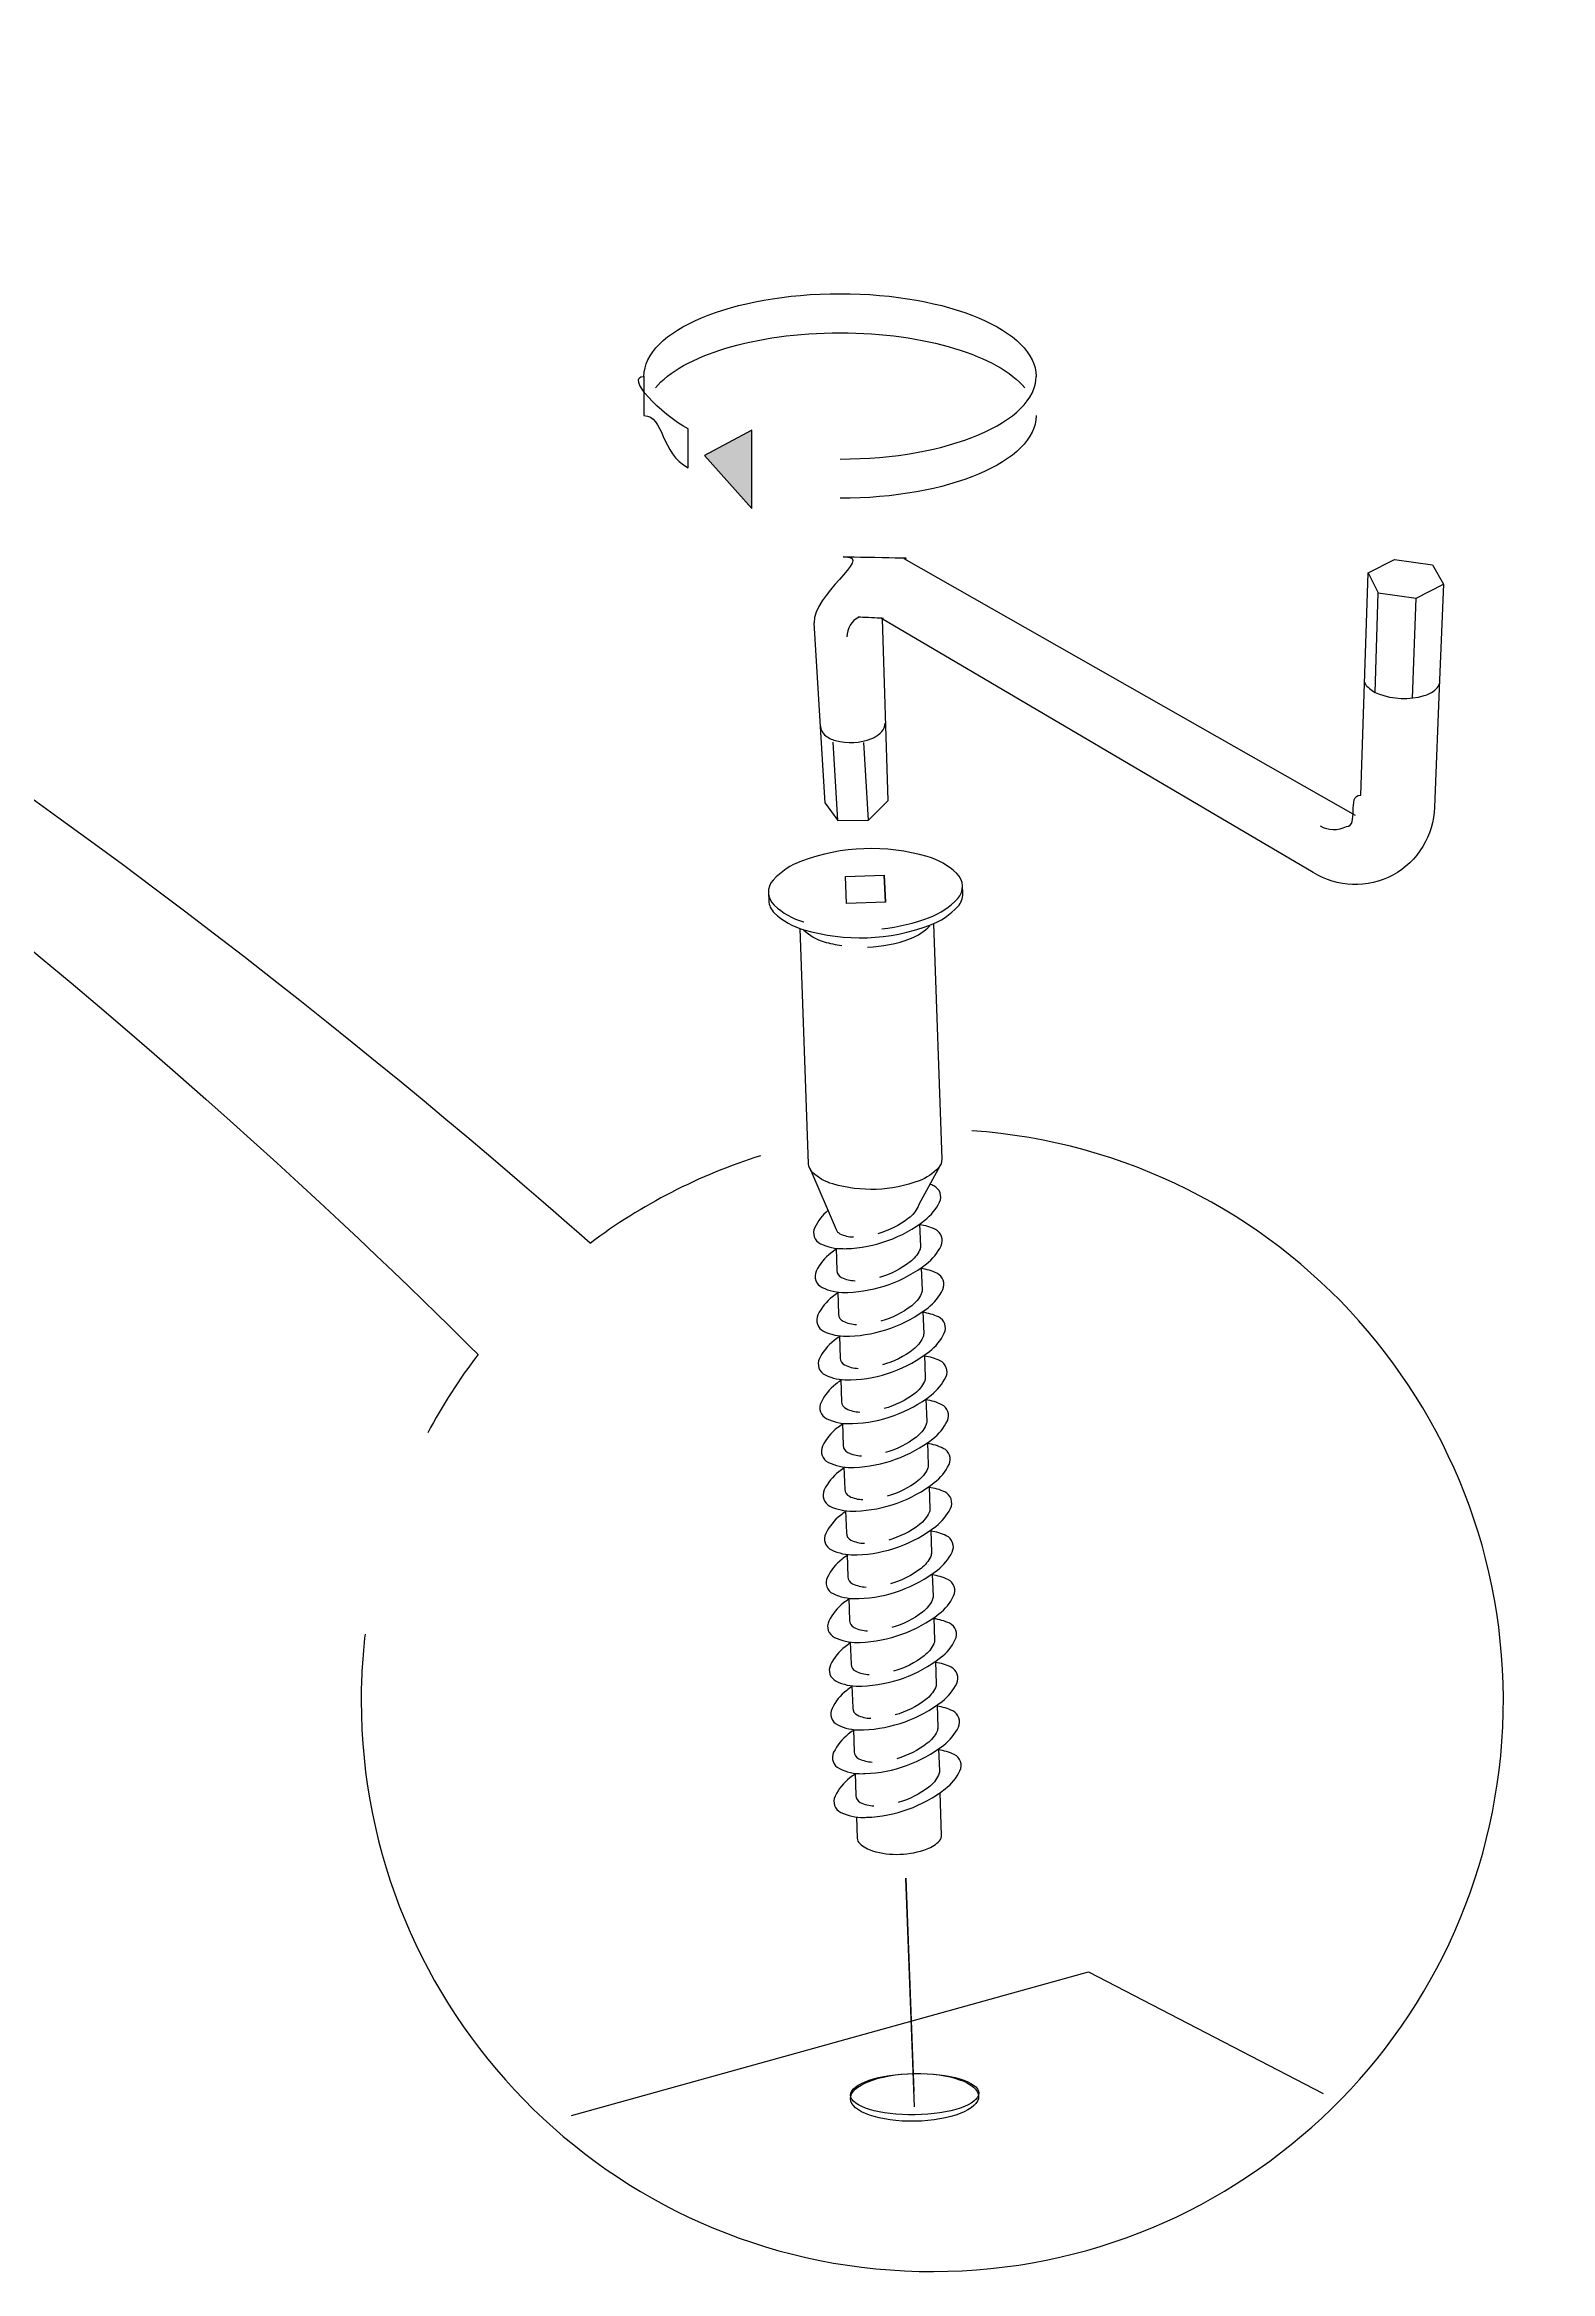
# Model space of a CAD drawing. Header units: metres. Extents: x -30.9 to 24.7, y -10.3 to 6.8.
# Drawn here: x -8.4 to -7.395, y -0.637 to 0.85 of the extents above; entities that cross this region are included whole.
import ezdxf

# ---------------------------------------------------------------- set-up
doc = ezdxf.new("R2010")
doc.units = ezdxf.units.M
doc.header["$MEASUREMENT"] = 0
doc.layers.add('PDF_Working_Num_Penna__255_Num_Penna__255', color=255, linetype='Continuous', lineweight=18)
doc.layers.add('PDF_Working_Num_Penna__7_Num_Penna__7', color=7, linetype='Continuous', lineweight=18)
doc.styles.add('GENERATED_STYLE_1', font='')
doc.styles.get('GENERATED_STYLE_1').set_extended_font_data('Arial')

msp = doc.modelspace()

# ---------------------------------------------------------------- hatches: boundary and pattern name
at = {"layer": 'PDF_Working_Num_Penna__7_Num_Penna__7', "linetype": 'Continuous', "lineweight": 18}
msp.add_hatch(color=7, dxfattribs=at).paths.add_polyline_path([(-7.928, 0.5922), (-7.9597, 0.5752), (-7.928, 0.5398)])

# ---------------------------------------------------------------- linework, layer by layer
at = {"layer": 'PDF_Working_Num_Penna__255_Num_Penna__255', "color": 255, "linetype": 'Continuous', "lineweight": 18, "flags": 128}
msp.add_lwpolyline([(-7.8253, -0.3744), (-7.8198, -0.5169)], dxfattribs=at)
at = {"layer": 'PDF_Working_Num_Penna__7_Num_Penna__7', "color": 7, "linetype": 'Continuous', "lineweight": 18, "flags": 128}
for points in [[(-8, 0.6281), (-8, 0.6019)], [(-7.9705, 0.567), (-7.9705, 0.5932)], [(-7.8266, 0.5066), (-7.5253, 0.3351)], [(-7.5189, 0.4297), (-7.5167, 0.4969), (-7.5099, 0.4837)], [(-7.512, 0.4171), (-7.5099, 0.4837)], [(-7.5099, 0.4837), (-7.4845, 0.4801)], [(-7.4871, 0.4134), (-7.4845, 0.4801)], [(-7.4845, 0.4801), (-7.4664, 0.4894)], [(-7.879, 0.3431), (-7.8863, 0.4635)], [(-7.8411, 0.4663), (-7.8372, 0.3448)], [(-7.5216, 0.3486), (-7.5189, 0.4297)], [(-7.879, 0.3431), (-7.8705, 0.3316), (-7.8737, 0.3839)], [(-7.8705, 0.3316), (-7.8501, 0.3318), (-7.8532, 0.3836)], [(-7.8372, 0.3448), (-7.8501, 0.3318)], [(-7.8648, 0.2762), (-7.8654, 0.2942), (-7.8396, 0.2952)], [(-7.8389, 0.2772), (-7.8648, 0.2762)], [(-7.8255, -0.3744), (-7.8196, -0.5271)], [(-8.0484, -0.5328), (-7.7033, -0.437), (-7.5466, -0.5181)]]:
    msp.add_lwpolyline(points, dxfattribs=at)
for points in [[(-7.928, 0.5658), (-7.928, 0.5922), (-7.9597, 0.5752), (-7.928, 0.5398)], [(-7.8389, 0.2771), (-7.8396, 0.2952)]]:
    msp.add_lwpolyline(points, close=True, dxfattribs=at)
for points in [[(-7.5167, 0.4969), (-7.4991, 0.5059), (-7.4737, 0.5023), (-7.4664, 0.4894), (-7.469, 0.4255), (-7.4724, 0.3406, -0.582537), (-7.5533, 0.297), (-7.8414, 0.4665)], [(-7.5187, 0.423, 0.063912), (-7.5175, 0.4214, 0.116915), (-7.5098, 0.4162, 0.161974), (-7.4792, 0.415, 0.0449), (-7.4756, 0.4164, 0.066375), (-7.4711, 0.4196, 0.129246), (-7.4691, 0.4228)], [(-7.8822, 0.3945, 0.189368), (-7.8794, 0.3888, 0.118021), (-7.8722, 0.385, 0.162256), (-7.848, 0.3863, 0.015233), (-7.8464, 0.387, 0.091456), (-7.8413, 0.391, 0.177616), (-7.8391, 0.3965)], [(-7.8412, 0.2593, 0.06162), (-7.8094, 0.2669, 0.116342), (-7.7906, 0.2795, 0.41411), (-7.7912, 0.2963, 0.116215), (-7.8109, 0.3075, 0.16243), (-7.8949, 0.3045, 0.116301), (-7.9138, 0.2919, 0.413758), (-7.9131, 0.2751, 0.11652), (-7.8935, 0.2639)], [(-7.9169, 0.2834), (-7.9167, 0.2782, 0.199153), (-7.913, 0.2699, 0.116372), (-7.8933, 0.2587, 0.162095), (-7.8092, 0.2617, 0.116622), (-7.7904, 0.2743, 0.199149), (-7.7872, 0.2828), (-7.7874, 0.288)], [(-7.8068, 0.2627), (-7.8012, 0.1056, -0.199378), (-7.8034, 0.0998, -0.11662), (-7.8163, 0.0911, -0.080861), (-7.845, 0.0854, -0.080493), (-7.874, 0.089, -0.11588), (-7.8875, 0.0967, -0.199862), (-7.8901, 0.1024), (-7.8957, 0.2595)], [(-7.8937, 0.2588, 0.031033), (-7.8933, 0.2584, 0.116175), (-7.8798, 0.2507, 0.033253), (-7.868, 0.2481)], [(-7.8508, 0.2471, 0.080269), (-7.8221, 0.2528, 0.116578), (-7.8092, 0.2614)], [(-8.1862, -0.2115, 0.028795), (-8.1888, -0.2558, 2.300288), (-7.7811, 0.1245)], [(-7.8894, 0.0995), (-7.8718, 0.0585, 0.180571), (-7.8692, 0.0558, 0.106309), (-7.8602, 0.0536)], [(-7.8022, 0.1014), (-7.8166, 0.0752, -0.053364), (-7.817, 0.074, -0.116375), (-7.8234, 0.0661, -0.096517), (-7.8439, 0.0558)], [(-7.8773, 0.0712, 0.106307), (-7.886, 0.06, 0.414129), (-7.8822, 0.0491, 0.116671), (-7.867, 0.0458, 0.008977), (-7.865, 0.0458, 0.15666), (-7.8125, 0.0648, 0.115779), (-7.8027, 0.0769, 0.414291), (-7.8065, 0.0877, 0.015936), (-7.8091, 0.0889)], [(-7.8717, 0.0454, 0.013434), (-7.8752, 0.0429, 0.115961), (-7.885, 0.0308, 0.41472), (-7.8811, 0.0199, 0.11639), (-7.866, 0.0166, 0.008977), (-7.864, 0.0166, 0.156719), (-7.8115, 0.0356, 0.116213), (-7.8017, 0.0477, 0.414624), (-7.8055, 0.0586, 0.081123), (-7.8159, 0.0617)], [(-7.816, 0.0623), (-7.8154, 0.0473, -0.121005), (-7.816, 0.0448, -0.116046), (-7.8224, 0.0369, -0.096517), (-7.8429, 0.0266)], [(-7.8717, 0.0461), (-7.8712, 0.0312, 0.278694), (-7.8682, 0.0266, 0.106694), (-7.8591, 0.0244)], [(-7.8707, 0.0162, 0.014278), (-7.8741, 0.0137, 0.116401), (-7.8839, 0.0016, 0.415099), (-7.8801, -0.0093, 0.117516), (-7.8649, -0.0126, 0.006727), (-7.8629, -0.0126, 0.156433), (-7.8104, 0.0064, 0.115382), (-7.8006, 0.0185, 0.413714), (-7.8045, 0.0294, 0.081517), (-7.8149, 0.0325)], [(-7.8149, 0.0331), (-7.8144, 0.0181, -0.12134), (-7.8149, 0.0156, -0.116322), (-7.8213, 0.0077, -0.096232), (-7.8418, -0.0026)], [(-7.8707, 0.0168), (-7.8702, 0.002, 0.279416), (-7.8671, -0.0026, 0.106325), (-7.8581, -0.0048)], [(-7.8696, -0.013, 0.013407), (-7.8731, -0.0155, 0.11666), (-7.8829, -0.0276, 0.415513), (-7.879, -0.0385, 0.116671), (-7.8639, -0.0418, 0.011149), (-7.8619, -0.0418, 0.156822), (-7.8094, -0.0228, 0.115787), (-7.7996, -0.0107, 0.414096), (-7.8034, 0.0002, 0.080864), (-7.8138, 0.0033)], [(-7.8139, 0.0039), (-7.8133, -0.0111, -0.121779), (-7.8139, -0.0136, -0.116481), (-7.8203, -0.0215, -0.09654), (-7.8408, -0.0318)], [(-7.8696, -0.0124), (-7.8691, -0.0272, 0.278278), (-7.8661, -0.0318, 0.105956), (-7.857, -0.0341)], [(-7.8686, -0.0422, 0.013434), (-7.872, -0.0447, 0.116338), (-7.8818, -0.0568, 0.415467), (-7.878, -0.0677, 0.11639), (-7.8628, -0.071, 0.004454), (-7.8608, -0.071, 0.156665), (-7.8083, -0.052, 0.116046), (-7.7985, -0.0399, 0.413107), (-7.8024, -0.029, 0.080102), (-7.8128, -0.0259)], [(-7.8128, -0.0253), (-7.8123, -0.0403, -0.120708), (-7.8128, -0.0428, -0.117098), (-7.8192, -0.0508, -0.096628), (-7.8397, -0.061)], [(-7.8686, -0.0416), (-7.8681, -0.0564, 0.278529), (-7.865, -0.061, 0.106309), (-7.856, -0.0633)], [(-7.8675, -0.0714, 0.01027), (-7.871, -0.0739, 0.116409), (-7.8808, -0.086, 0.413936), (-7.8769, -0.0969, 0.116671), (-7.8618, -0.1002, 0.006719), (-7.8598, -0.1002, 0.156632), (-7.8073, -0.0812, 0.116583), (-7.7975, -0.0691, 0.414954), (-7.8012, -0.0584, 0.081019), (-7.8118, -0.0551)], [(-7.8118, -0.0545), (-7.8112, -0.0695, -0.118313), (-7.8118, -0.072, -0.116705), (-7.8182, -0.08, -0.096768), (-7.8387, -0.0902)], [(-7.8675, -0.0708), (-7.867, -0.0856, 0.278086), (-7.864, -0.0903, 0.105729), (-7.8549, -0.0925)], [(-7.8665, -0.1006, 0.008578), (-7.8699, -0.1031, 0.116046), (-7.8797, -0.1152, 0.415099), (-7.8759, -0.1261, 0.116715), (-7.8607, -0.1294, 0.004365), (-7.8587, -0.1294, 0.156822), (-7.8062, -0.1104, 0.115961), (-7.7964, -0.0983, 0.414884), (-7.8002, -0.0875, 0.080981), (-7.8107, -0.0843)], [(-7.8107, -0.0837), (-7.8102, -0.0987, -0.120186), (-7.8107, -0.1012, -0.115875), (-7.8171, -0.1092, -0.096441), (-7.8376, -0.1194)], [(-7.8665, -0.1), (-7.866, -0.1148, 0.277643), (-7.8629, -0.1195, 0.10692), (-7.8539, -0.1217)], [(-7.8654, -0.1298, 0.010263), (-7.8689, -0.1323, 0.116011), (-7.8787, -0.1444, 0.414219), (-7.8748, -0.1553, 0.116127), (-7.8597, -0.1586, 0.004468), (-7.8577, -0.1586, 0.156799), (-7.8052, -0.1396, 0.116058), (-7.7954, -0.1276, 0.414777), (-7.7992, -0.1166, 0.081795), (-7.8097, -0.1136)], [(-7.8097, -0.1129), (-7.8091, -0.1279, -0.122771), (-7.8097, -0.1304, -0.116875), (-7.8161, -0.1384, -0.096255), (-7.8366, -0.1487)], [(-7.8654, -0.1292), (-7.8649, -0.144, 0.277393), (-7.8619, -0.1487, 0.105795), (-7.8528, -0.1509)], [(-7.8644, -0.159, 0.011124), (-7.8678, -0.1615, 0.115598), (-7.8776, -0.1736, 0.414789), (-7.8738, -0.1845, 0.116671), (-7.8586, -0.1878, 0.006719), (-7.8566, -0.1878, 0.156799), (-7.8041, -0.1688, 0.116248), (-7.7943, -0.1568, 0.414623), (-7.7982, -0.1458, 0.081678), (-7.8086, -0.1428)], [(-7.8086, -0.1422), (-7.8081, -0.1571, -0.123204), (-7.8086, -0.1596, -0.115429), (-7.815, -0.1676, -0.095993), (-7.8355, -0.1779)], [(-7.8644, -0.1584), (-7.8639, -0.1732, 0.278468), (-7.8608, -0.1779, 0.105391), (-7.8518, -0.1801)], [(-7.8633, -0.1882, 0.012818), (-7.8668, -0.1907, 0.116227), (-7.8766, -0.2028, 0.414693), (-7.8728, -0.2137, 0.11639), (-7.8576, -0.2171, 0.00221), (-7.8556, -0.217, 0.156642), (-7.8031, -0.198, 0.116219), (-7.7933, -0.186, 0.415167), (-7.7971, -0.1751, 0.081492), (-7.8076, -0.172)], [(-7.8076, -0.1714), (-7.807, -0.1863, -0.120645), (-7.8076, -0.1888, -0.115929), (-7.814, -0.1968, -0.09619), (-7.8345, -0.2071)], [(-7.8633, -0.1876), (-7.8628, -0.2024, 0.278086), (-7.8598, -0.2071, 0.106807), (-7.8507, -0.2093)], [(-7.8623, -0.2174, 0.011132), (-7.8657, -0.2199, 0.116409), (-7.8755, -0.232, 0.415445), (-7.8717, -0.2429, 0.116828), (-7.8565, -0.2463, 0.006711), (-7.8545, -0.2462, 0.156853), (-7.802, -0.2272, 0.116401), (-7.7922, -0.2152, 0.414781), (-7.796, -0.2043, 0.081284), (-7.8065, -0.2012)], [(-7.8065, -0.2006), (-7.806, -0.2155, -0.120708), (-7.8065, -0.218, -0.116258), (-7.813, -0.226, -0.096179), (-7.8334, -0.2363)], [(-7.8623, -0.2168), (-7.8618, -0.2316, 0.2772), (-7.8587, -0.2363, 0.106453), (-7.8497, -0.2385)], [(-7.8612, -0.2466, 0.012796), (-7.8647, -0.2491, 0.116625), (-7.8745, -0.2612, 0.415126), (-7.8707, -0.2721, 0.116318), (-7.8555, -0.2755, 0.002196), (-7.8535, -0.2754, 0.156654), (-7.801, -0.2564, 0.116366), (-7.7912, -0.2444, 0.414349), (-7.795, -0.2336, 0.081297), (-7.8055, -0.2304)], [(-7.8055, -0.2298), (-7.8049, -0.2447, -0.122848), (-7.8055, -0.2473, -0.115705), (-7.8119, -0.2552, -0.096354), (-7.8324, -0.2655)], [(-7.8612, -0.246), (-7.8607, -0.2608, 0.277393), (-7.8577, -0.2655, 0.106905), (-7.8486, -0.2677)], [(-7.8602, -0.2758, 0.011107), (-7.8636, -0.2783, 0.116374), (-7.8734, -0.2904, 0.414096), (-7.8696, -0.3013, 0.116265), (-7.8544, -0.3047, 0.002163), (-7.8524, -0.3046, 0.156691), (-7.7999, -0.2856, 0.116729), (-7.7901, -0.2736, 0.414938), (-7.7939, -0.2628, 0.081704), (-7.8044, -0.2596)], [(-7.8044, -0.259), (-7.8039, -0.2739, -0.121449), (-7.8044, -0.2764, -0.115994), (-7.8109, -0.2844, -0.095818), (-7.8313, -0.2947)], [(-7.8602, -0.2752), (-7.8597, -0.29, 0.278011), (-7.8566, -0.2947, 0.10594), (-7.8476, -0.2969)], [(-7.8591, -0.305, 0.014896), (-7.8626, -0.3075, 0.116772), (-7.8724, -0.3196, 0.414204), (-7.8686, -0.3305, 0.116671), (-7.8534, -0.3339, 0.006703), (-7.8514, -0.3338, 0.156811), (-7.7989, -0.3148, 0.11659), (-7.7891, -0.3028, 0.413989), (-7.7929, -0.2919, 0.080496), (-7.8034, -0.2888)], [(-7.8034, -0.2882), (-7.8028, -0.3031, -0.1193), (-7.8034, -0.3057, -0.115994), (-7.8098, -0.3136, -0.09619), (-7.8303, -0.3239)], [(-7.8591, -0.3044), (-7.8586, -0.3193, 0.279225), (-7.8556, -0.3239, 0.107854), (-7.8465, -0.3261)], [(-7.8581, -0.3336), (-7.8576, -0.3478, 0.199407), (-7.856, -0.3513, 0.117235), (-7.8474, -0.3562, 0.16225), (-7.811, -0.3549, 0.115366), (-7.8027, -0.3494, 0.200193), (-7.8013, -0.3457), (-7.8023, -0.3174)]]:
    msp.add_lwpolyline(points, format="xyb", dxfattribs=at)
at = {"layer": 'PDF_Working_Num_Penna__7_Num_Penna__7', "color": 7, "linetype": 'Continuous', "lineweight": 18}
for centre, radius, start, end in [((-7.8498, 0.4542), 0.0148, 117.0628, 179.5935), ((-7.5395, 0.3441), 0.0185, 240.22, 297.1427), ((-7.8079, -0.2547), 0.3801, 107.5028, 126.8793), ((-7.8062, -0.2572), 0.3831, 142.6564, 151.9547)]:
    msp.add_arc(centre, radius, start, end, dxfattribs=at)
for centre, major_axis, ratio in [((-7.8194, -0.5208), (0.0428, 0.0008), 0.372076), ((-7.8193, -0.5186), (0.0428, 0.0007), 0.322372)]:
    msp.add_ellipse(centre, major_axis=major_axis, ratio=ratio, dxfattribs=at)
for points in [[(-8.036, 0.0494), (-8.1813, 0.1784), (-8.9643, 0.8496), (-9.3393, 0.6657)], [(-9.3393, 0.6657), (-8.9357, 0.7795), (-8.2212, 0.0856), (-8.1108, -0.0248)], [(-8, 0.6281), (-8, 0.6586), (-7.9414, 0.6833), (-7.8691, 0.6833)], [(-7.8691, 0.6833), (-7.7969, 0.6833), (-7.7383, 0.6586), (-7.7383, 0.6281)], [(-7.9924, 0.6205), (-7.9744, 0.6419), (-7.926, 0.6572), (-7.8691, 0.6572)], [(-7.8691, 0.6572), (-7.8122, 0.6572), (-7.7637, 0.6418), (-7.7457, 0.6204)], [(-7.9705, 0.5932), (-7.9889, 0.6027), (-8.0132, 0.6281), (-8, 0.6281)], [(-7.9705, 0.5932), (-7.9889, 0.6027), (-8.0132, 0.6281), (-8, 0.6281)], [(-7.8691, 0.5729), (-7.7969, 0.5729), (-7.7383, 0.5976), (-7.7383, 0.6281)], [(-8, 0.6019), (-7.9867, 0.6019), (-7.9889, 0.5765), (-7.9705, 0.567)], [(-8, 0.6019), (-7.9867, 0.6019), (-7.9889, 0.5765), (-7.9705, 0.567)], [(-7.7383, 0.6019), (-7.7383, 0.5714), (-7.7969, 0.5467), (-7.8691, 0.5467)], [(-7.8653, 0.5076), (-7.8471, 0.5076), (-7.8879, 0.482), (-7.8863, 0.4635)], [(-7.8266, 0.5066), (-7.8129, 0.5066), (-7.879, 0.5076), (-7.8653, 0.5076)], [(-7.8414, 0.4665), (-7.834, 0.4665), (-7.8619, 0.4674), (-7.8565, 0.4674)], [(-7.5191, 0.424), (-7.5187, 0.424), (-7.519, 0.423), (-7.5187, 0.423)], [(-7.5311, 0.3276), (-7.5224, 0.3276), (-7.5311, 0.3486), (-7.5216, 0.3486)], [(-7.8935, 0.2639), (-7.8934, 0.2639), (-7.8934, 0.2639), (-7.8934, 0.2639)]]:
    msp.add_open_spline(points, degree=3, dxfattribs=at)

# ---------------------------------------------------------------- texts
at = {"layer": 'PDF_Working_Num_Penna__7_Num_Penna__7', "color": 7, "linetype": 'Continuous', "lineweight": 18, "char_height": 0.00000321, "attachment_point": 7, "style": 'GENERATED_STYLE_1'}
for s, insert, rotation in [('\\A1;{\\pql;\\fArial|b0|i0|c0|p34;100001}', (-7.3949, 0.3369), 89.126), ('\\A1;{\\pql;\\fArial|b0|i0|c0|p34;100214}', (-7.7716, -0.1863), 272.0578)]:
    msp.add_mtext(s, dxfattribs=dict(at, insert=insert, rotation=rotation))
at = {"layer": 'PDF_Working_Num_Penna__7_Num_Penna__7', "color": 7, "linetype": 'Continuous', "lineweight": 18, "insert": (-8.24, -0.1898), "char_height": 0.0000077, "attachment_point": 7, "style": 'GENERATED_STYLE_1'}
msp.add_mtext('\\A1;{\\pql;\\fArial|b0|i0|c0|p34;2x}', dxfattribs=at)

doc.saveas('drawing.dxf')
